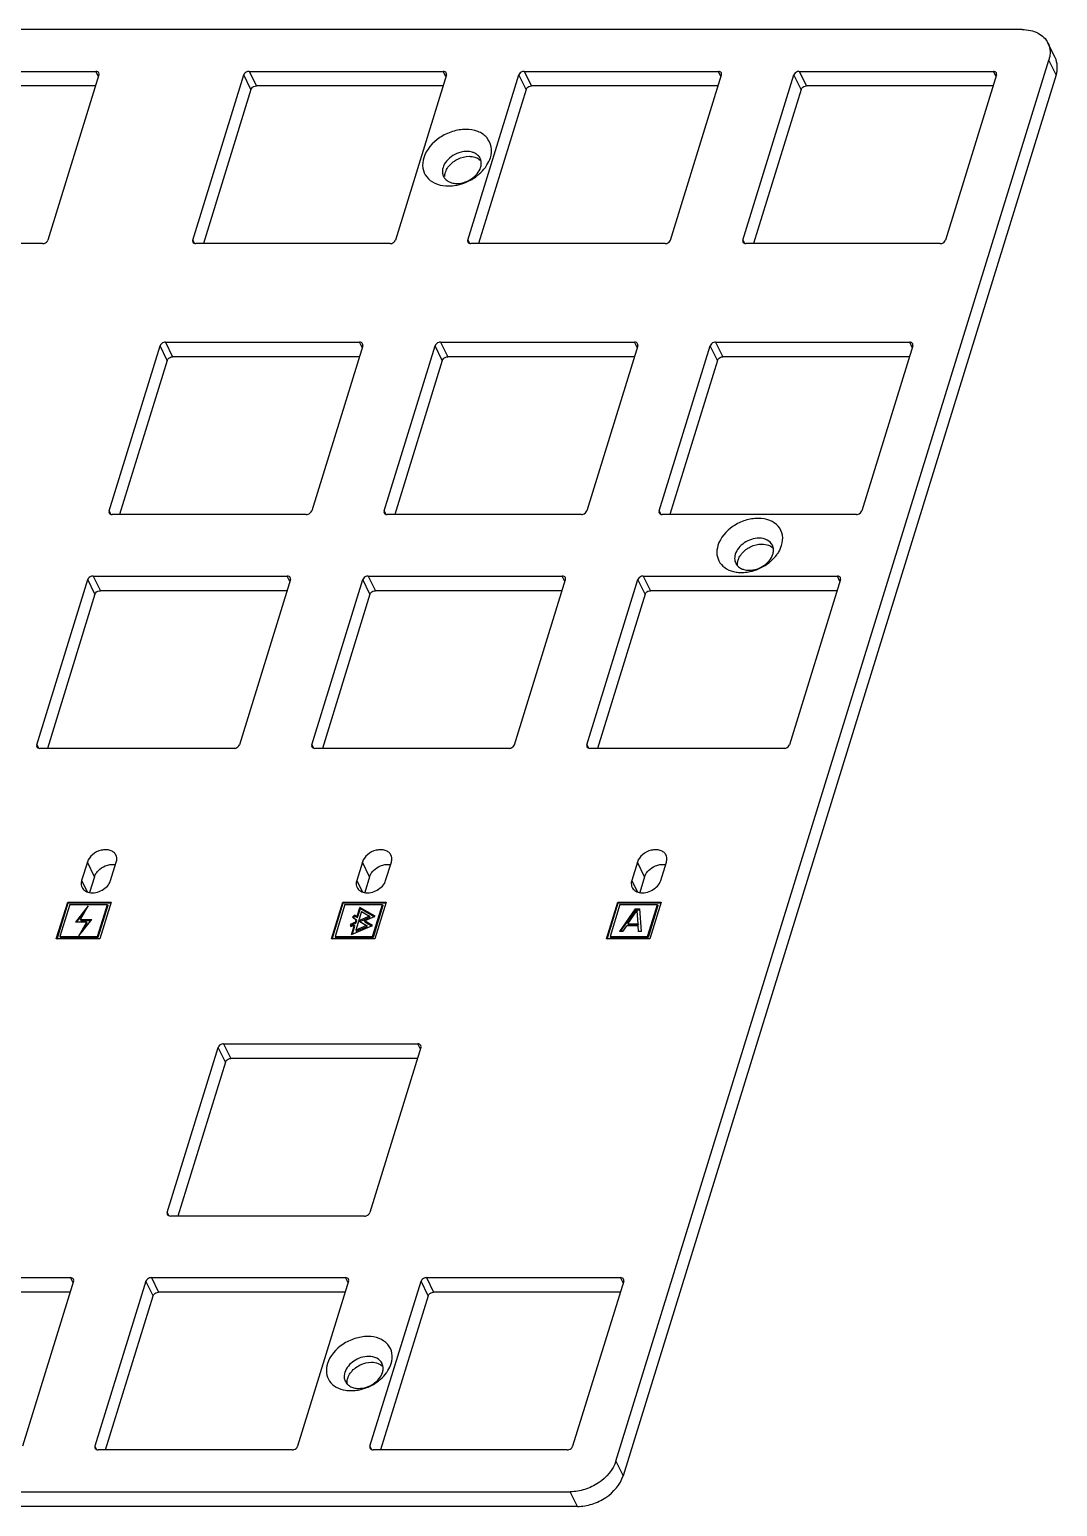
# Model space of a CAD drawing. Header units: inches. Extents: x -1111 to 11437, y -3682 to 971.
# Drawn here: x 8937.4 to 9002.8, y -3432.1 to -3338.1 of the extents above; entities that cross this region are included whole.
import ezdxf

# ---------------------------------------------------------------- set-up
doc = ezdxf.new("R2010")
doc.units = ezdxf.units.IN
doc.header["$LTSCALE"] = 1.21
doc.header["$MEASUREMENT"] = 0
doc.layers.get('0').update_dxf_attribs({"linetype": 'CONTINUOUS'})

msp = doc.modelspace()

# ---------------------------------------------------------------- linework, layer by layer
at = {"color": 7, "linetype": 'Continuous'}
for p, q in [((9000.573, -3338.107), (8684.095, -3338.107)), ((9002.67, -3339.897), (9002.212, -3338.964)), ((8974.723, -3429.208), (9002.27, -3340.065)), ((9002.728, -3340.998), (9002.27, -3340.065)), ((8929.281, -3340.767), (8941.632, -3340.767)), ((8941.832, -3340.998), (8938.586, -3351.502)), ((8941.799, -3341.106), (8941.632, -3340.767)), ((8947.797, -3351.502), (8951.043, -3340.998)), ((8951.501, -3341.93), (8951.043, -3340.998)), ((8951.386, -3340.767), (8963.738, -3340.767)), ((8951.386, -3340.767), (8951.844, -3341.699)), ((8963.938, -3340.998), (8960.692, -3351.502)), ((8963.904, -3341.106), (8963.738, -3340.767)), ((8965.297, -3351.502), (8968.543, -3340.998)), ((8969.001, -3341.93), (8968.543, -3340.998)), ((8968.886, -3340.767), (8981.238, -3340.767)), ((8968.886, -3340.767), (8969.344, -3341.699)), ((9002.728, -3340.998), (8975.181, -3430.141)), ((8978.192, -3351.502), (8981.438, -3340.998)), ((8981.404, -3341.106), (8981.238, -3340.767)), ((8982.797, -3351.502), (8986.043, -3340.998)), ((8986.501, -3341.93), (8986.043, -3340.998)), ((8986.386, -3340.767), (8998.738, -3340.767)), ((8986.386, -3340.767), (8986.844, -3341.699)), ((8998.938, -3340.998), (8995.692, -3351.502)), ((8998.905, -3341.106), (8998.738, -3340.767)), ((8941.616, -3341.699), (8929.738, -3341.699)), ((8951.501, -3341.93), (8948.471, -3351.733)), ((8963.721, -3341.699), (8951.844, -3341.699)), ((8969.001, -3341.93), (8965.971, -3351.733)), ((8981.221, -3341.699), (8969.344, -3341.699)), ((8986.501, -3341.93), (8983.472, -3351.733)), ((8998.721, -3341.699), (8986.844, -3341.699)), ((8938.243, -3351.733), (8925.892, -3351.733)), ((8947.797, -3351.502), (8947.898, -3351.709)), ((8960.349, -3351.733), (8947.997, -3351.733)), ((8965.297, -3351.502), (8965.399, -3351.709)), ((8977.849, -3351.733), (8965.497, -3351.733)), ((8982.797, -3351.502), (8982.899, -3351.709)), ((8995.349, -3351.733), (8982.998, -3351.733)), ((8942.471, -3368.738), (8945.717, -3358.233)), ((8946.174, -3359.166), (8945.717, -3358.233)), ((8946.06, -3358.002), (8958.411, -3358.002)), ((8946.06, -3358.002), (8946.517, -3358.935)), ((8958.612, -3358.233), (8955.366, -3368.738)), ((8958.578, -3358.342), (8958.411, -3358.002)), ((8959.971, -3368.738), (8963.217, -3358.233)), ((8963.674, -3359.166), (8963.217, -3358.233)), ((8963.56, -3358.002), (8975.911, -3358.002)), ((8963.56, -3358.002), (8964.018, -3358.935)), ((8976.112, -3358.233), (8972.866, -3368.738)), ((8976.078, -3358.342), (8975.911, -3358.002)), ((8977.471, -3368.738), (8980.717, -3358.233)), ((8981.175, -3359.166), (8980.717, -3358.233)), ((8981.06, -3358.002), (8993.412, -3358.002)), ((8981.06, -3358.002), (8981.518, -3358.935)), ((8993.612, -3358.233), (8990.366, -3368.738)), ((8993.578, -3358.342), (8993.412, -3358.002)), ((8946.174, -3359.166), (8943.145, -3368.969)), ((8958.395, -3358.935), (8946.517, -3358.935)), ((8963.674, -3359.166), (8960.645, -3368.969)), ((8975.895, -3358.935), (8964.018, -3358.935)), ((8981.175, -3359.166), (8978.145, -3368.969)), ((8993.395, -3358.935), (8981.518, -3358.935)), ((8942.471, -3368.738), (8942.572, -3368.945)), ((8955.022, -3368.969), (8942.671, -3368.969)), ((8959.971, -3368.738), (8960.072, -3368.945)), ((8972.523, -3368.969), (8960.171, -3368.969)), ((8977.471, -3368.738), (8977.572, -3368.945)), ((8990.023, -3368.969), (8977.671, -3368.969)), ((8937.871, -3383.621), (8941.117, -3373.117)), ((8941.575, -3374.049), (8941.117, -3373.117)), ((8941.461, -3372.886), (8953.812, -3372.886)), ((8941.461, -3372.886), (8941.918, -3373.818)), ((8954.012, -3373.117), (8950.766, -3383.621)), ((8953.979, -3373.225), (8953.812, -3372.886)), ((8955.372, -3383.621), (8958.618, -3373.117)), ((8959.075, -3374.049), (8958.618, -3373.117)), ((8958.961, -3372.886), (8971.312, -3372.886)), ((8958.961, -3372.886), (8959.418, -3373.818)), ((8968.266, -3383.621), (8971.513, -3373.117)), ((8971.479, -3373.225), (8971.312, -3372.886)), ((8972.872, -3383.621), (8976.118, -3373.117)), ((8976.575, -3374.049), (8976.118, -3373.117)), ((8976.461, -3372.886), (8988.812, -3372.886)), ((8976.461, -3372.886), (8976.919, -3373.818)), ((8989.013, -3373.117), (8985.767, -3383.621)), ((8988.979, -3373.225), (8988.812, -3372.886)), ((8941.575, -3374.049), (8938.546, -3383.852)), ((8953.796, -3373.818), (8941.918, -3373.818)), ((8959.075, -3374.049), (8956.046, -3383.852)), ((8971.296, -3373.818), (8959.418, -3373.818)), ((8976.575, -3374.049), (8973.546, -3383.852)), ((8988.796, -3373.818), (8976.919, -3373.818)), ((8937.871, -3383.621), (8937.973, -3383.828)), ((8955.372, -3383.621), (8955.473, -3383.828)), ((8972.872, -3383.621), (8972.973, -3383.828)), ((8950.423, -3383.852), (8938.072, -3383.852)), ((8967.923, -3383.852), (8955.572, -3383.852)), ((8985.423, -3383.852), (8973.072, -3383.852)), ((8941.091, -3391.086), (8940.728, -3392.261)), ((8941.548, -3392.019), (8941.091, -3391.086)), ((8942.57, -3392.261), (8942.933, -3391.086)), ((8958.591, -3391.086), (8958.228, -3392.261)), ((8959.049, -3392.019), (8958.591, -3391.086)), ((8960.07, -3392.261), (8960.433, -3391.086)), ((8976.091, -3391.086), (8975.728, -3392.261)), ((8976.549, -3392.019), (8976.091, -3391.086)), ((8977.57, -3392.261), (8977.933, -3391.086)), ((8941.548, -3392.019), (8941.238, -3393.024)), ((8959.049, -3392.019), (8958.738, -3393.024)), ((8976.549, -3392.019), (8976.238, -3393.024)), ((8940.728, -3392.261), (8941.071, -3392.962)), ((8958.228, -3392.261), (8958.572, -3392.962)), ((8975.728, -3392.261), (8976.072, -3392.962)), ((8939.117, -3395.982), (8939.844, -3393.632)), ((8939.163, -3395.996), (8939.874, -3393.694)), ((8939.975, -3393.799), (8939.347, -3395.83)), ((8939.844, -3393.632), (8942.607, -3393.632)), ((8939.844, -3393.632), (8939.874, -3393.694)), ((8939.874, -3393.694), (8942.588, -3393.694)), ((8939.975, -3393.799), (8942.363, -3393.799)), ((8941.145, -3393.878), (8940.328, -3394.909)), ((8940.656, -3394.752), (8941.145, -3393.878)), ((8941.735, -3395.83), (8942.363, -3393.799)), ((8942.394, -3393.861), (8941.766, -3395.892)), ((8942.607, -3393.632), (8941.881, -3395.982)), ((8942.363, -3393.799), (8942.394, -3393.861)), ((8956.618, -3395.982), (8957.344, -3393.632)), ((8956.663, -3395.996), (8957.374, -3393.694)), ((8957.48, -3393.799), (8956.852, -3395.83)), ((8957.344, -3393.632), (8960.107, -3393.632)), ((8957.344, -3393.632), (8957.374, -3393.694)), ((8957.374, -3393.694), (8960.088, -3393.694)), ((8957.48, -3393.799), (8959.868, -3393.799)), ((8958.254, -3394.563), (8958.435, -3393.975)), ((8958.284, -3394.625), (8958.466, -3394.037)), ((8959.408, -3394.539), (8958.435, -3393.975)), ((8958.466, -3394.037), (8958.435, -3393.975)), ((8958.466, -3394.037), (8959.389, -3394.572)), ((8959.24, -3395.83), (8959.868, -3393.799)), ((8959.898, -3393.861), (8959.271, -3395.892)), ((8960.107, -3393.632), (8959.381, -3395.982)), ((8959.868, -3393.799), (8959.898, -3393.861)), ((8974.118, -3395.982), (8974.844, -3393.632)), ((8974.163, -3395.996), (8974.874, -3393.694)), ((8974.98, -3393.799), (8974.352, -3395.83)), ((8974.844, -3393.632), (8977.607, -3393.632)), ((8974.844, -3393.632), (8974.874, -3393.694)), ((8974.874, -3393.694), (8977.588, -3393.694)), ((8974.98, -3393.799), (8977.368, -3393.799)), ((8976.74, -3395.83), (8977.368, -3393.799)), ((8977.398, -3393.861), (8976.771, -3395.892)), ((8977.607, -3393.632), (8976.881, -3395.982)), ((8977.368, -3393.799), (8977.398, -3393.861)), ((8941.045, -3394.909), (8940.328, -3394.909)), ((8940.408, -3394.909), (8940.856, -3394.343)), ((8940.556, -3395.783), (8941.373, -3394.752)), ((8941.045, -3394.909), (8940.556, -3395.783)), ((8940.656, -3394.752), (8941.373, -3394.752)), ((8940.686, -3394.814), (8940.656, -3394.752)), ((8940.686, -3394.814), (8941.324, -3394.814)), ((8940.778, -3395.503), (8941.075, -3394.971)), ((8941.075, -3394.971), (8941.045, -3394.909)), ((8958.143, -3394.921), (8957.813, -3395.062)), ((8957.843, -3395.124), (8958.173, -3394.983)), ((8958.089, -3394.467), (8957.958, -3394.598)), ((8957.958, -3394.598), (8958.199, -3394.74)), ((8958.038, -3394.611), (8958.119, -3394.529)), ((8958.254, -3394.563), (8958.089, -3394.467)), ((8958.119, -3394.529), (8958.089, -3394.467)), ((8958.119, -3394.529), (8958.284, -3394.625)), ((8958.143, -3394.921), (8958.199, -3394.74)), ((8958.173, -3394.983), (8958.143, -3394.921)), ((8958.537, -3394.243), (8958.173, -3395.418)), ((8958.173, -3394.983), (8958.229, -3394.802)), ((8958.229, -3394.802), (8958.199, -3394.74)), ((8958.284, -3394.625), (8958.254, -3394.563)), ((8958.431, -3394.877), (8958.459, -3394.786)), ((8958.431, -3394.877), (8958.859, -3395.13)), ((8959.044, -3394.537), (8958.459, -3394.786)), ((8958.459, -3394.786), (8958.489, -3394.848)), ((8958.489, -3394.848), (8958.476, -3394.891)), ((8958.489, -3394.848), (8959.075, -3394.599)), ((8958.537, -3394.243), (8959.044, -3394.537)), ((8958.719, -3394.832), (8959.408, -3394.539)), ((8959.227, -3395.126), (8958.719, -3394.832)), ((8958.75, -3394.894), (8958.719, -3394.832)), ((8958.75, -3394.894), (8959.207, -3395.159)), ((8959.044, -3394.537), (8959.075, -3394.599)), ((8975.957, -3394.065), (8974.946, -3395.507)), ((8975.02, -3395.507), (8975.987, -3394.127)), ((8975.486, -3395.016), (8976.06, -3394.188)), ((8975.957, -3394.065), (8976.239, -3394.065)), ((8975.957, -3394.065), (8975.987, -3394.127)), ((8975.987, -3394.127), (8976.27, -3394.127)), ((8976.09, -3394.25), (8976.06, -3394.188)), ((8976.06, -3394.188), (8976.122, -3395.016)), ((8976.359, -3395.507), (8976.239, -3394.065)), ((8939.347, -3395.83), (8941.735, -3395.83)), ((8939.347, -3395.83), (8939.378, -3395.892)), ((8941.766, -3395.892), (8939.378, -3395.892)), ((8941.735, -3395.83), (8941.766, -3395.892)), ((8956.852, -3395.83), (8959.24, -3395.83)), ((8956.852, -3395.83), (8956.883, -3395.892)), ((8959.271, -3395.892), (8956.883, -3395.892)), ((8957.813, -3395.062), (8957.843, -3395.124)), ((8957.813, -3395.062), (8957.863, -3395.197)), ((8957.863, -3395.197), (8958.087, -3395.102)), ((8957.905, -3395.689), (8958.087, -3395.102)), ((8957.905, -3395.689), (8959.227, -3395.126)), ((8957.963, -3395.665), (8958.117, -3395.164)), ((8958.117, -3395.164), (8958.087, -3395.102)), ((8958.859, -3395.13), (8958.173, -3395.418)), ((8958.173, -3395.418), (8958.204, -3395.48)), ((8958.204, -3395.48), (8958.89, -3395.192)), ((8958.859, -3395.13), (8958.89, -3395.192)), ((8959.24, -3395.83), (8959.271, -3395.892)), ((8974.352, -3395.83), (8976.74, -3395.83)), ((8974.352, -3395.83), (8974.383, -3395.892)), ((8976.771, -3395.892), (8974.383, -3395.892)), ((8975.158, -3395.507), (8974.946, -3395.507)), ((8975.158, -3395.507), (8975.413, -3395.139)), ((8976.119, -3395.139), (8975.413, -3395.139)), ((8975.486, -3395.016), (8976.122, -3395.016)), ((8975.486, -3395.016), (8975.517, -3395.078)), ((8976.152, -3395.078), (8975.517, -3395.078)), ((8976.15, -3395.201), (8976.119, -3395.139)), ((8976.119, -3395.139), (8976.147, -3395.507)), ((8976.122, -3395.016), (8976.152, -3395.078)), ((8976.359, -3395.507), (8976.147, -3395.507)), ((8976.74, -3395.83), (8976.771, -3395.892)), ((8941.881, -3395.982), (8939.117, -3395.982)), ((8959.381, -3395.982), (8956.618, -3395.982)), ((8976.881, -3395.982), (8974.118, -3395.982)), ((8946.173, -3413.387), (8949.419, -3402.883)), ((8949.877, -3403.815), (8949.419, -3402.883)), ((8949.762, -3402.652), (8962.114, -3402.652)), ((8949.762, -3402.652), (8950.22, -3403.584)), ((8962.314, -3402.883), (8959.068, -3413.387)), ((8962.28, -3402.992), (8962.114, -3402.652)), ((8949.877, -3403.815), (8946.847, -3413.619)), ((8962.097, -3403.584), (8950.22, -3403.584)), ((8946.173, -3413.387), (8946.274, -3413.594)), ((8958.725, -3413.619), (8946.373, -3413.619)), ((8927.663, -3417.535), (8940.014, -3417.535)), ((8940.181, -3417.875), (8940.014, -3417.535)), ((8945.163, -3417.535), (8957.514, -3417.535)), ((8945.163, -3417.535), (8945.621, -3418.468)), ((8957.681, -3417.875), (8957.514, -3417.535)), ((8962.663, -3417.535), (8975.015, -3417.535)), ((8962.663, -3417.535), (8963.121, -3418.468)), ((8975.181, -3417.875), (8975.015, -3417.535)), ((8939.998, -3418.468), (8928.12, -3418.468)), ((8940.215, -3417.766), (8936.968, -3428.271)), ((8944.82, -3417.766), (8941.574, -3428.271)), ((8945.277, -3418.699), (8944.82, -3417.766)), ((8957.498, -3418.468), (8945.621, -3418.468)), ((8957.715, -3417.766), (8954.469, -3428.271)), ((8959.074, -3428.271), (8962.32, -3417.766)), ((8962.778, -3418.699), (8962.32, -3417.766)), ((8974.998, -3418.468), (8963.121, -3418.468)), ((8975.215, -3417.766), (8971.969, -3428.271)), ((8942.248, -3428.502), (8945.277, -3418.699)), ((8962.778, -3418.699), (8959.748, -3428.502)), ((8941.574, -3428.271), (8941.675, -3428.477)), ((8954.125, -3428.502), (8941.774, -3428.502)), ((8959.074, -3428.271), (8959.175, -3428.477)), ((8971.626, -3428.502), (8959.274, -3428.502)), ((8974.723, -3429.208), (8975.181, -3430.141)), ((8655.338, -3431.167), (8971.815, -3431.167)), ((8972.273, -3432.099), (8971.815, -3431.167)), ((8972.273, -3432.099), (8655.795, -3432.099))]:
    msp.add_line(p, q, dxfattribs=at)
for centre, radius, start, end in [((9000.549, -3339.532), 1.802, 342.77964, 349.88309), ((8964.372, -3347.151), 0.691, 206.2212, 221.04856), ((8982.961, -3371.769), 0.686, 194.17779, 220.93074), ((8982.981, -3371.752), 0.712, 220.92419, 223.53991), ((8982.69, -3370.543), 2.119, 261.09539, 265.44702), ((8958.121, -3423.837), 0.686, 194.17779, 220.93074), ((8957.85, -3422.611), 2.119, 261.09539, 265.44702), ((8958.141, -3423.82), 0.712, 220.92419, 223.53991)]:
    msp.add_arc(centre, radius, start, end, dxfattribs=at)
for points, knots in [([(9000.573, -3338.107), (9000.917, -3338.107), (9001.433, -3338.205), (9001.966, -3338.583), (9002.147, -3338.832), (9002.212, -3338.964)], [0, 0, 0, 0, 0.533231, 0.772273, 1, 1, 1, 1]), ([(9002.212, -3338.964), (9002.277, -3339.096), (9002.363, -3339.391), (9002.35, -3339.697), (9002.323, -3339.849)], [0, 0, 0, 0, 0.487544, 1, 1, 1, 1]), ([(9002.728, -3340.998), (9002.785, -3340.813), (9002.842, -3340.434), (9002.749, -3340.059), (9002.67, -3339.897)], [0, 0, 0, 0, 0.517363, 1, 1, 1, 1]), ([(8941.826, -3340.868), (8941.81, -3340.836), (8941.75, -3340.78), (8941.673, -3340.767), (8941.632, -3340.767)], [0, 0, 0, 0, 0.463693, 1, 1, 1, 1]), ([(8951.386, -3340.767), (8951.349, -3340.767), (8951.209, -3340.79), (8951.074, -3340.897), (8951.043, -3340.998)], [0, 0, 0, 0, 0.259097, 1, 1, 1, 1]), ([(8963.931, -3340.868), (8963.916, -3340.836), (8963.856, -3340.78), (8963.778, -3340.767), (8963.738, -3340.767)], [0, 0, 0, 0, 0.463693, 1, 1, 1, 1]), ([(8968.886, -3340.767), (8968.849, -3340.767), (8968.709, -3340.79), (8968.574, -3340.897), (8968.543, -3340.998)], [0, 0, 0, 0, 0.259097, 1, 1, 1, 1]), ([(8981.431, -3340.868), (8981.416, -3340.836), (8981.356, -3340.78), (8981.278, -3340.767), (8981.238, -3340.767)], [0, 0, 0, 0, 0.463693, 1, 1, 1, 1]), ([(8986.386, -3340.767), (8986.35, -3340.767), (8986.209, -3340.79), (8986.075, -3340.897), (8986.043, -3340.998)], [0, 0, 0, 0, 0.259097, 1, 1, 1, 1]), ([(8998.931, -3340.868), (8998.916, -3340.836), (8998.856, -3340.78), (8998.778, -3340.767), (8998.738, -3340.767)], [0, 0, 0, 0, 0.463693, 1, 1, 1, 1]), ([(8951.501, -3341.93), (8951.51, -3341.898), (8951.582, -3341.772), (8951.734, -3341.699), (8951.844, -3341.699)], [0, 0, 0, 0, 0.23471, 1, 1, 1, 1]), ([(8969.001, -3341.93), (8969.011, -3341.898), (8969.082, -3341.772), (8969.235, -3341.699), (8969.344, -3341.699)], [0, 0, 0, 0, 0.23471, 1, 1, 1, 1]), ([(8986.501, -3341.93), (8986.511, -3341.898), (8986.583, -3341.772), (8986.735, -3341.699), (8986.844, -3341.699)], [0, 0, 0, 0, 0.23471, 1, 1, 1, 1]), ([(8966.732, -3346.262), (8966.8, -3346.041), (8966.85, -3345.576), (8966.543, -3344.935), (8965.926, -3344.536), (8965.142, -3344.415), (8964.293, -3344.562), (8963.271, -3345.052), (8962.656, -3345.743), (8962.495, -3346.262)], [0, 0, 0, 0, 0.11158, 0.216046, 0.327089, 0.453024, 0.592442, 0.737252, 1, 1, 1, 1]), ([(8965.234, -3345.865), (8965.112, -3345.865), (8964.624, -3345.927), (8964.163, -3346.205), (8963.933, -3346.493)], [0, 0, 0, 0, 0.247268, 1, 1, 1, 1]), ([(8965.668, -3345.942), (8965.635, -3345.929), (8965.495, -3345.883), (8965.346, -3345.865), (8965.234, -3345.865)], [0, 0, 0, 0, 0.239429, 1, 1, 1, 1]), ([(8966.086, -3346.31), (8966.046, -3346.229), (8965.926, -3346.075), (8965.759, -3345.978), (8965.668, -3345.942)], [0, 0, 0, 0, 0.483209, 1, 1, 1, 1]), ([(8962.495, -3346.262), (8962.43, -3346.472), (8962.38, -3346.912), (8962.643, -3347.53), (8963.196, -3347.941), (8963.655, -3348.042), (8963.896, -3348.058)], [0, 0, 0, 0, 0.249051, 0.481731, 0.725689, 1, 1, 1, 1]), ([(8963.722, -3346.883), (8963.711, -3346.916), (8963.679, -3347.043), (8963.675, -3347.178), (8963.692, -3347.273)], [0, 0, 0, 0, 0.260925, 1, 1, 1, 1]), ([(8963.933, -3346.493), (8963.909, -3346.524), (8963.821, -3346.644), (8963.754, -3346.779), (8963.722, -3346.883)], [0, 0, 0, 0, 0.262303, 1, 1, 1, 1]), ([(8963.874, -3347.194), (8963.885, -3347.16), (8963.936, -3347.02), (8964.016, -3346.891), (8964.087, -3346.802)], [0, 0, 0, 0, 0.238015, 1, 1, 1, 1]), ([(8964.087, -3346.802), (8964.112, -3346.771), (8964.219, -3346.648), (8964.345, -3346.543), (8964.447, -3346.474)], [0, 0, 0, 0, 0.243595, 1, 1, 1, 1]), ([(8964.447, -3346.474), (8964.517, -3346.427), (8964.803, -3346.263), (8965.136, -3346.177), (8965.381, -3346.176)], [0, 0, 0, 0, 0.256059, 1, 1, 1, 1]), ([(8964.604, -3347.901), (8964.933, -3347.901), (8965.57, -3347.692), (8966.026, -3347.176), (8966.116, -3346.883)], [0, 0, 0, 0, 0.516982, 1, 1, 1, 1]), ([(8965.381, -3346.176), (8965.42, -3346.176), (8965.567, -3346.181), (8965.714, -3346.212), (8965.816, -3346.251)], [0, 0, 0, 0, 0.261912, 1, 1, 1, 1]), ([(8965.816, -3346.251), (8965.848, -3346.264), (8965.966, -3346.317), (8966.073, -3346.397), (8966.137, -3346.469)], [0, 0, 0, 0, 0.261757, 1, 1, 1, 1]), ([(8965.879, -3347.419), (8965.931, -3347.38), (8966.127, -3347.218), (8966.302, -3347.03), (8966.414, -3346.878)], [0, 0, 0, 0, 0.256573, 1, 1, 1, 1]), ([(8966.116, -3346.883), (8966.126, -3346.851), (8966.158, -3346.724), (8966.162, -3346.589), (8966.146, -3346.493)], [0, 0, 0, 0, 0.260925, 1, 1, 1, 1]), ([(8966.414, -3346.878), (8966.45, -3346.829), (8966.58, -3346.637), (8966.682, -3346.425), (8966.732, -3346.262)], [0, 0, 0, 0, 0.261044, 1, 1, 1, 1]), ([(8963.851, -3347.604), (8963.871, -3347.628), (8963.963, -3347.72), (8964.078, -3347.788), (8964.17, -3347.824)], [0, 0, 0, 0, 0.241096, 1, 1, 1, 1]), ([(8964.17, -3347.824), (8964.203, -3347.837), (8964.343, -3347.884), (8964.492, -3347.901), (8964.604, -3347.901)], [0, 0, 0, 0, 0.239429, 1, 1, 1, 1]), ([(8964.434, -3348.036), (8964.498, -3348.027), (8964.756, -3347.98), (8965.009, -3347.899), (8965.191, -3347.822)], [0, 0, 0, 0, 0.245998, 1, 1, 1, 1]), ([(8963.896, -3348.058), (8963.94, -3348.061), (8964.119, -3348.068), (8964.299, -3348.055), (8964.434, -3348.036)], [0, 0, 0, 0, 0.244279, 1, 1, 1, 1]), ([(8938.243, -3351.733), (8938.28, -3351.733), (8938.421, -3351.71), (8938.555, -3351.603), (8938.586, -3351.502)], [0, 0, 0, 0, 0.259097, 1, 1, 1, 1]), ([(8960.349, -3351.733), (8960.386, -3351.733), (8960.526, -3351.71), (8960.661, -3351.603), (8960.692, -3351.502)], [0, 0, 0, 0, 0.259097, 1, 1, 1, 1]), ([(8977.849, -3351.733), (8977.886, -3351.733), (8978.026, -3351.71), (8978.161, -3351.603), (8978.192, -3351.502)], [0, 0, 0, 0, 0.259097, 1, 1, 1, 1]), ([(8995.349, -3351.733), (8995.386, -3351.733), (8995.526, -3351.71), (8995.661, -3351.603), (8995.692, -3351.502)], [0, 0, 0, 0, 0.259097, 1, 1, 1, 1]), ([(8946.06, -3358.002), (8946.023, -3358.002), (8945.883, -3358.026), (8945.748, -3358.133), (8945.717, -3358.233)], [0, 0, 0, 0, 0.259097, 1, 1, 1, 1]), ([(8958.605, -3358.103), (8958.589, -3358.072), (8958.53, -3358.016), (8958.452, -3358.002), (8958.411, -3358.002)], [0, 0, 0, 0, 0.463693, 1, 1, 1, 1]), ([(8963.56, -3358.002), (8963.523, -3358.002), (8963.383, -3358.026), (8963.248, -3358.133), (8963.217, -3358.233)], [0, 0, 0, 0, 0.259097, 1, 1, 1, 1]), ([(8976.105, -3358.103), (8976.089, -3358.072), (8976.03, -3358.016), (8975.952, -3358.002), (8975.911, -3358.002)], [0, 0, 0, 0, 0.463693, 1, 1, 1, 1]), ([(8981.06, -3358.002), (8981.023, -3358.002), (8980.883, -3358.026), (8980.748, -3358.133), (8980.717, -3358.233)], [0, 0, 0, 0, 0.259097, 1, 1, 1, 1]), ([(8993.605, -3358.103), (8993.59, -3358.072), (8993.53, -3358.016), (8993.452, -3358.002), (8993.412, -3358.002)], [0, 0, 0, 0, 0.463693, 1, 1, 1, 1]), ([(8946.174, -3359.166), (8946.184, -3359.134), (8946.256, -3359.008), (8946.408, -3358.935), (8946.517, -3358.935)], [0, 0, 0, 0, 0.23471, 1, 1, 1, 1]), ([(8963.674, -3359.166), (8963.684, -3359.134), (8963.756, -3359.008), (8963.908, -3358.935), (8964.018, -3358.935)], [0, 0, 0, 0, 0.23471, 1, 1, 1, 1]), ([(8981.175, -3359.166), (8981.185, -3359.134), (8981.256, -3359.008), (8981.408, -3358.935), (8981.518, -3358.935)], [0, 0, 0, 0, 0.23471, 1, 1, 1, 1]), ([(8955.022, -3368.969), (8955.059, -3368.969), (8955.2, -3368.946), (8955.334, -3368.839), (8955.366, -3368.738)], [0, 0, 0, 0, 0.259097, 1, 1, 1, 1]), ([(8972.523, -3368.969), (8972.559, -3368.969), (8972.7, -3368.946), (8972.835, -3368.839), (8972.866, -3368.738)], [0, 0, 0, 0, 0.259097, 1, 1, 1, 1]), ([(8985.265, -3370.939), (8985.33, -3370.728), (8985.377, -3370.284), (8985.084, -3369.67), (8984.494, -3369.288), (8983.743, -3369.173), (8982.931, -3369.314), (8981.954, -3369.782), (8981.365, -3370.443), (8981.212, -3370.939)], [0, 0, 0, 0, 0.11158, 0.216046, 0.327089, 0.453024, 0.592442, 0.737252, 1, 1, 1, 1]), ([(8990.023, -3368.969), (8990.06, -3368.969), (8990.2, -3368.946), (8990.335, -3368.839), (8990.366, -3368.738)], [0, 0, 0, 0, 0.259097, 1, 1, 1, 1]), ([(8983.827, -3370.48), (8983.499, -3370.48), (8982.862, -3370.689), (8982.406, -3371.205), (8982.315, -3371.498)], [0, 0, 0, 0, 0.516982, 1, 1, 1, 1]), ([(8984.68, -3370.926), (8984.612, -3370.787), (8984.349, -3370.54), (8984.006, -3370.48), (8983.827, -3370.48)], [0, 0, 0, 0, 0.463511, 1, 1, 1, 1]), ([(8981.212, -3370.939), (8981.154, -3371.128), (8981.104, -3371.52), (8981.307, -3372.079), (8981.762, -3372.479), (8982.154, -3372.603), (8982.362, -3372.636)], [0, 0, 0, 0, 0.25244, 0.487913, 0.730666, 1, 1, 1, 1]), ([(8982.498, -3371.871), (8982.509, -3371.837), (8982.561, -3371.697), (8982.641, -3371.568), (8982.712, -3371.48)], [0, 0, 0, 0, 0.238015, 1, 1, 1, 1]), ([(8982.712, -3371.48), (8982.736, -3371.449), (8982.843, -3371.326), (8982.97, -3371.22), (8983.072, -3371.151)], [0, 0, 0, 0, 0.243595, 1, 1, 1, 1]), ([(8983.072, -3371.151), (8983.142, -3371.104), (8983.427, -3370.94), (8983.761, -3370.854), (8984.006, -3370.853)], [0, 0, 0, 0, 0.256059, 1, 1, 1, 1]), ([(8984.006, -3370.853), (8984.153, -3370.853), (8984.433, -3370.893), (8984.675, -3371.05), (8984.761, -3371.147)], [0, 0, 0, 0, 0.531386, 1, 1, 1, 1]), ([(8984.71, -3371.498), (8984.72, -3371.466), (8984.752, -3371.339), (8984.756, -3371.204), (8984.739, -3371.109)], [0, 0, 0, 0, 0.260925, 1, 1, 1, 1]), ([(8984.96, -3371.528), (8984.995, -3371.482), (8985.119, -3371.298), (8985.216, -3371.095), (8985.265, -3370.939)], [0, 0, 0, 0, 0.261044, 1, 1, 1, 1]), ([(8982.315, -3371.498), (8982.304, -3371.535), (8982.269, -3371.679), (8982.27, -3371.832), (8982.297, -3371.937)], [0, 0, 0, 0, 0.262386, 1, 1, 1, 1]), ([(8982.465, -3372.243), (8982.485, -3372.263), (8982.573, -3372.345), (8982.679, -3372.406), (8982.764, -3372.439)], [0, 0, 0, 0, 0.241426, 1, 1, 1, 1]), ([(8983.198, -3372.517), (8983.526, -3372.517), (8984.164, -3372.308), (8984.62, -3371.792), (8984.71, -3371.498)], [0, 0, 0, 0, 0.516982, 1, 1, 1, 1]), ([(8984.448, -3372.047), (8984.498, -3372.008), (8984.685, -3371.854), (8984.853, -3371.674), (8984.96, -3371.528)], [0, 0, 0, 0, 0.256573, 1, 1, 1, 1]), ([(8941.461, -3372.886), (8941.424, -3372.886), (8941.283, -3372.909), (8941.149, -3373.016), (8941.117, -3373.117)], [0, 0, 0, 0, 0.259097, 1, 1, 1, 1]), ([(8954.005, -3372.987), (8953.99, -3372.955), (8953.93, -3372.899), (8953.853, -3372.886), (8953.812, -3372.886)], [0, 0, 0, 0, 0.463693, 1, 1, 1, 1]), ([(8958.961, -3372.886), (8958.924, -3372.886), (8958.783, -3372.909), (8958.649, -3373.016), (8958.618, -3373.117)], [0, 0, 0, 0, 0.259097, 1, 1, 1, 1]), ([(8971.506, -3372.987), (8971.49, -3372.955), (8971.431, -3372.899), (8971.353, -3372.886), (8971.312, -3372.886)], [0, 0, 0, 0, 0.463693, 1, 1, 1, 1]), ([(8976.461, -3372.886), (8976.424, -3372.886), (8976.284, -3372.909), (8976.149, -3373.016), (8976.118, -3373.117)], [0, 0, 0, 0, 0.259097, 1, 1, 1, 1]), ([(8982.522, -3372.655), (8982.566, -3372.659), (8982.747, -3372.668), (8982.93, -3372.656), (8983.066, -3372.636)], [0, 0, 0, 0, 0.243865, 1, 1, 1, 1]), ([(8982.764, -3372.439), (8982.797, -3372.452), (8982.937, -3372.499), (8983.086, -3372.517), (8983.198, -3372.517)], [0, 0, 0, 0, 0.239429, 1, 1, 1, 1]), ([(8983.066, -3372.636), (8983.127, -3372.627), (8983.374, -3372.583), (8983.616, -3372.506), (8983.79, -3372.431)], [0, 0, 0, 0, 0.245998, 1, 1, 1, 1]), ([(8989.006, -3372.987), (8988.99, -3372.955), (8988.931, -3372.899), (8988.853, -3372.886), (8988.812, -3372.886)], [0, 0, 0, 0, 0.463693, 1, 1, 1, 1]), ([(8941.575, -3374.049), (8941.585, -3374.017), (8941.657, -3373.891), (8941.809, -3373.818), (8941.918, -3373.818)], [0, 0, 0, 0, 0.23471, 1, 1, 1, 1]), ([(8959.075, -3374.049), (8959.085, -3374.017), (8959.157, -3373.891), (8959.309, -3373.818), (8959.418, -3373.818)], [0, 0, 0, 0, 0.23471, 1, 1, 1, 1]), ([(8976.575, -3374.049), (8976.585, -3374.017), (8976.657, -3373.891), (8976.809, -3373.818), (8976.919, -3373.818)], [0, 0, 0, 0, 0.23471, 1, 1, 1, 1]), ([(8950.423, -3383.852), (8950.46, -3383.852), (8950.6, -3383.829), (8950.735, -3383.722), (8950.766, -3383.621)], [0, 0, 0, 0, 0.259097, 1, 1, 1, 1]), ([(8967.923, -3383.852), (8967.96, -3383.852), (8968.101, -3383.829), (8968.235, -3383.722), (8968.266, -3383.621)], [0, 0, 0, 0, 0.259097, 1, 1, 1, 1]), ([(8985.423, -3383.852), (8985.46, -3383.852), (8985.601, -3383.829), (8985.735, -3383.722), (8985.767, -3383.621)], [0, 0, 0, 0, 0.259097, 1, 1, 1, 1]), ([(8942.91, -3390.646), (8942.876, -3390.577), (8942.771, -3390.448), (8942.541, -3390.33), (8942.264, -3390.29), (8941.862, -3390.34), (8941.402, -3390.57), (8941.147, -3390.905), (8941.091, -3391.086)], [0, 0, 0, 0, 0.102593, 0.213473, 0.336473, 0.470367, 0.74803, 1, 1, 1, 1]), ([(8942.233, -3391.334), (8942.286, -3391.312), (8942.495, -3391.241), (8942.724, -3391.222), (8942.883, -3391.25)], [0, 0, 0, 0, 0.262853, 1, 1, 1, 1]), ([(8942.933, -3391.086), (8942.945, -3391.048), (8942.978, -3390.903), (8942.958, -3390.744), (8942.91, -3390.646)], [0, 0, 0, 0, 0.265722, 1, 1, 1, 1]), ([(8960.41, -3390.646), (8960.376, -3390.577), (8960.271, -3390.448), (8960.041, -3390.33), (8959.764, -3390.29), (8959.362, -3390.34), (8958.902, -3390.57), (8958.647, -3390.905), (8958.591, -3391.086)], [0, 0, 0, 0, 0.102593, 0.213473, 0.336473, 0.470367, 0.74803, 1, 1, 1, 1]), ([(8959.733, -3391.334), (8959.786, -3391.312), (8959.995, -3391.241), (8960.224, -3391.222), (8960.384, -3391.25)], [0, 0, 0, 0, 0.262853, 1, 1, 1, 1]), ([(8960.433, -3391.086), (8960.445, -3391.048), (8960.478, -3390.903), (8960.458, -3390.744), (8960.41, -3390.646)], [0, 0, 0, 0, 0.265722, 1, 1, 1, 1]), ([(8977.91, -3390.646), (8977.876, -3390.577), (8977.771, -3390.448), (8977.541, -3390.33), (8977.264, -3390.29), (8976.862, -3390.34), (8976.403, -3390.57), (8976.147, -3390.905), (8976.091, -3391.086)], [0, 0, 0, 0, 0.102593, 0.213473, 0.336473, 0.470367, 0.74803, 1, 1, 1, 1]), ([(8977.233, -3391.334), (8977.287, -3391.312), (8977.495, -3391.241), (8977.724, -3391.222), (8977.884, -3391.25)], [0, 0, 0, 0, 0.262853, 1, 1, 1, 1]), ([(8977.933, -3391.086), (8977.945, -3391.048), (8977.978, -3390.903), (8977.958, -3390.744), (8977.91, -3390.646)], [0, 0, 0, 0, 0.265722, 1, 1, 1, 1]), ([(8941.548, -3392.019), (8941.556, -3391.996), (8941.59, -3391.901), (8941.641, -3391.813), (8941.687, -3391.751)], [0, 0, 0, 0, 0.238824, 1, 1, 1, 1]), ([(8941.687, -3391.751), (8941.72, -3391.706), (8941.871, -3391.531), (8942.071, -3391.401), (8942.233, -3391.334)], [0, 0, 0, 0, 0.241441, 1, 1, 1, 1]), ([(8959.049, -3392.019), (8959.056, -3391.996), (8959.09, -3391.901), (8959.142, -3391.813), (8959.187, -3391.751)], [0, 0, 0, 0, 0.238824, 1, 1, 1, 1]), ([(8959.187, -3391.751), (8959.22, -3391.706), (8959.371, -3391.531), (8959.571, -3391.401), (8959.733, -3391.334)], [0, 0, 0, 0, 0.241441, 1, 1, 1, 1]), ([(8976.549, -3392.019), (8976.556, -3391.996), (8976.59, -3391.901), (8976.642, -3391.813), (8976.687, -3391.751)], [0, 0, 0, 0, 0.238824, 1, 1, 1, 1]), ([(8976.687, -3391.751), (8976.72, -3391.706), (8976.871, -3391.531), (8977.071, -3391.401), (8977.233, -3391.334)], [0, 0, 0, 0, 0.241441, 1, 1, 1, 1]), ([(8940.728, -3392.261), (8940.716, -3392.299), (8940.683, -3392.444), (8940.703, -3392.603), (8940.751, -3392.702)], [0, 0, 0, 0, 0.265722, 1, 1, 1, 1]), ([(8940.751, -3392.702), (8940.791, -3392.783), (8940.924, -3392.932), (8941.107, -3393.004), (8941.205, -3393.024)], [0, 0, 0, 0, 0.475028, 1, 1, 1, 1]), ([(8941.205, -3393.024), (8941.479, -3393.082), (8942.065, -3392.956), (8942.49, -3392.521), (8942.57, -3392.261)], [0, 0, 0, 0, 0.507538, 1, 1, 1, 1]), ([(8958.228, -3392.261), (8958.216, -3392.299), (8958.183, -3392.444), (8958.203, -3392.603), (8958.251, -3392.702)], [0, 0, 0, 0, 0.265722, 1, 1, 1, 1]), ([(8958.251, -3392.702), (8958.291, -3392.783), (8958.424, -3392.932), (8958.607, -3393.004), (8958.705, -3393.024)], [0, 0, 0, 0, 0.475028, 1, 1, 1, 1]), ([(8958.705, -3393.024), (8958.979, -3393.082), (8959.565, -3392.956), (8959.99, -3392.521), (8960.07, -3392.261)], [0, 0, 0, 0, 0.507538, 1, 1, 1, 1]), ([(8975.728, -3392.261), (8975.716, -3392.299), (8975.683, -3392.444), (8975.703, -3392.603), (8975.751, -3392.702)], [0, 0, 0, 0, 0.265722, 1, 1, 1, 1]), ([(8975.751, -3392.702), (8975.791, -3392.783), (8975.924, -3392.932), (8976.107, -3393.004), (8976.205, -3393.024)], [0, 0, 0, 0, 0.475028, 1, 1, 1, 1]), ([(8976.205, -3393.024), (8976.479, -3393.082), (8977.065, -3392.956), (8977.49, -3392.521), (8977.57, -3392.261)], [0, 0, 0, 0, 0.507538, 1, 1, 1, 1]), ([(8949.762, -3402.652), (8949.725, -3402.652), (8949.585, -3402.675), (8949.45, -3402.782), (8949.419, -3402.883)], [0, 0, 0, 0, 0.259097, 1, 1, 1, 1]), ([(8962.307, -3402.753), (8962.292, -3402.722), (8962.232, -3402.666), (8962.154, -3402.652), (8962.114, -3402.652)], [0, 0, 0, 0, 0.463693, 1, 1, 1, 1]), ([(8949.877, -3403.815), (8949.887, -3403.783), (8949.958, -3403.657), (8950.111, -3403.584), (8950.22, -3403.584)], [0, 0, 0, 0, 0.23471, 1, 1, 1, 1]), ([(8958.725, -3413.619), (8958.762, -3413.619), (8958.902, -3413.595), (8959.037, -3413.488), (8959.068, -3413.387)], [0, 0, 0, 0, 0.259097, 1, 1, 1, 1]), ([(8940.208, -3417.636), (8940.192, -3417.605), (8940.133, -3417.549), (8940.055, -3417.535), (8940.014, -3417.535)], [0, 0, 0, 0, 0.463693, 1, 1, 1, 1]), ([(8945.163, -3417.535), (8945.126, -3417.535), (8944.986, -3417.558), (8944.851, -3417.665), (8944.82, -3417.766)], [0, 0, 0, 0, 0.259097, 1, 1, 1, 1]), ([(8957.708, -3417.636), (8957.692, -3417.605), (8957.633, -3417.549), (8957.555, -3417.535), (8957.514, -3417.535)], [0, 0, 0, 0, 0.463693, 1, 1, 1, 1]), ([(8962.663, -3417.535), (8962.626, -3417.535), (8962.486, -3417.558), (8962.351, -3417.665), (8962.32, -3417.766)], [0, 0, 0, 0, 0.259097, 1, 1, 1, 1]), ([(8975.208, -3417.636), (8975.193, -3417.605), (8975.133, -3417.549), (8975.055, -3417.535), (8975.015, -3417.535)], [0, 0, 0, 0, 0.463693, 1, 1, 1, 1]), ([(8945.277, -3418.699), (8945.287, -3418.667), (8945.359, -3418.54), (8945.511, -3418.468), (8945.621, -3418.468)], [0, 0, 0, 0, 0.23471, 1, 1, 1, 1]), ([(8962.778, -3418.699), (8962.787, -3418.667), (8962.859, -3418.54), (8963.011, -3418.468), (8963.121, -3418.468)], [0, 0, 0, 0, 0.23471, 1, 1, 1, 1]), ([(8960.424, -3423.007), (8960.489, -3422.796), (8960.536, -3422.351), (8960.244, -3421.737), (8959.654, -3421.356), (8958.903, -3421.241), (8958.091, -3421.381), (8957.113, -3421.85), (8956.525, -3422.511), (8956.372, -3423.007)], [0, 0, 0, 0, 0.11158, 0.216046, 0.327089, 0.453024, 0.592442, 0.737252, 1, 1, 1, 1]), ([(8956.372, -3423.007), (8956.313, -3423.195), (8956.264, -3423.588), (8956.467, -3424.147), (8956.922, -3424.547), (8957.313, -3424.671), (8957.522, -3424.704)], [0, 0, 0, 0, 0.25244, 0.487913, 0.730666, 1, 1, 1, 1]), ([(8958.987, -3422.548), (8958.659, -3422.548), (8958.021, -3422.757), (8957.566, -3423.273), (8957.475, -3423.566)], [0, 0, 0, 0, 0.516982, 1, 1, 1, 1]), ([(8958.232, -3423.219), (8958.302, -3423.172), (8958.587, -3423.008), (8958.921, -3422.922), (8959.166, -3422.921)], [0, 0, 0, 0, 0.256059, 1, 1, 1, 1]), ([(8959.84, -3422.993), (8959.771, -3422.855), (8959.509, -3422.608), (8959.166, -3422.548), (8958.987, -3422.548)], [0, 0, 0, 0, 0.463511, 1, 1, 1, 1]), ([(8959.166, -3422.921), (8959.312, -3422.92), (8959.592, -3422.961), (8959.835, -3423.117), (8959.921, -3423.215)], [0, 0, 0, 0, 0.531386, 1, 1, 1, 1]), ([(8959.87, -3423.566), (8959.88, -3423.534), (8959.912, -3423.407), (8959.916, -3423.272), (8959.899, -3423.176)], [0, 0, 0, 0, 0.260925, 1, 1, 1, 1]), ([(8960.12, -3423.596), (8960.154, -3423.549), (8960.279, -3423.366), (8960.376, -3423.163), (8960.424, -3423.007)], [0, 0, 0, 0, 0.261044, 1, 1, 1, 1]), ([(8957.475, -3423.566), (8957.464, -3423.603), (8957.429, -3423.746), (8957.43, -3423.9), (8957.456, -3424.005)], [0, 0, 0, 0, 0.262386, 1, 1, 1, 1]), ([(8957.658, -3423.939), (8957.669, -3423.905), (8957.72, -3423.765), (8957.8, -3423.636), (8957.871, -3423.547)], [0, 0, 0, 0, 0.238015, 1, 1, 1, 1]), ([(8957.871, -3423.547), (8957.896, -3423.516), (8958.003, -3423.393), (8958.129, -3423.288), (8958.232, -3423.219)], [0, 0, 0, 0, 0.243595, 1, 1, 1, 1]), ([(8958.358, -3424.585), (8958.686, -3424.585), (8959.324, -3424.375), (8959.779, -3423.859), (8959.87, -3423.566)], [0, 0, 0, 0, 0.516982, 1, 1, 1, 1]), ([(8959.608, -3424.114), (8959.658, -3424.076), (8959.845, -3423.921), (8960.013, -3423.742), (8960.12, -3423.596)], [0, 0, 0, 0, 0.256573, 1, 1, 1, 1]), ([(8957.625, -3424.31), (8957.645, -3424.331), (8957.733, -3424.413), (8957.839, -3424.474), (8957.924, -3424.507)], [0, 0, 0, 0, 0.241426, 1, 1, 1, 1]), ([(8957.681, -3424.723), (8957.726, -3424.726), (8957.907, -3424.735), (8958.089, -3424.723), (8958.225, -3424.704)], [0, 0, 0, 0, 0.243865, 1, 1, 1, 1]), ([(8957.924, -3424.507), (8957.956, -3424.52), (8958.097, -3424.567), (8958.246, -3424.585), (8958.358, -3424.585)], [0, 0, 0, 0, 0.239429, 1, 1, 1, 1]), ([(8958.225, -3424.704), (8958.287, -3424.695), (8958.534, -3424.651), (8958.776, -3424.573), (8958.95, -3424.499)], [0, 0, 0, 0, 0.245998, 1, 1, 1, 1]), ([(8954.125, -3428.502), (8954.162, -3428.502), (8954.303, -3428.479), (8954.437, -3428.372), (8954.469, -3428.271)], [0, 0, 0, 0, 0.259097, 1, 1, 1, 1]), ([(8971.626, -3428.502), (8971.663, -3428.502), (8971.803, -3428.479), (8971.938, -3428.372), (8971.969, -3428.271)], [0, 0, 0, 0, 0.259097, 1, 1, 1, 1]), ([(8974.723, -3429.208), (8974.549, -3429.772), (8973.88, -3430.523), (8972.771, -3431.055), (8972.128, -3431.167), (8971.815, -3431.167)], [0, 0, 0, 0, 0.48037, 0.74507, 1, 1, 1, 1]), ([(8972.273, -3432.099), (8972.586, -3432.099), (8973.228, -3431.988), (8974.337, -3431.455), (8975.007, -3430.704), (8975.181, -3430.141)], [0, 0, 0, 0, 0.25493, 0.51963, 1, 1, 1, 1])]:
    msp.add_open_spline(points, degree=3, knots=knots, dxfattribs=at)
for points in [[(8941.832, -3340.998), (8941.845, -3340.956), (8941.845, -3340.907), (8941.826, -3340.868)], [(8963.938, -3340.998), (8963.951, -3340.956), (8963.95, -3340.907), (8963.931, -3340.868)], [(8981.438, -3340.998), (8981.451, -3340.956), (8981.45, -3340.907), (8981.431, -3340.868)], [(8998.938, -3340.998), (8998.951, -3340.956), (8998.95, -3340.907), (8998.931, -3340.868)], [(8966.146, -3346.493), (8966.134, -3346.43), (8966.114, -3346.368), (8966.086, -3346.31)], [(8963.692, -3347.273), (8963.703, -3347.336), (8963.724, -3347.398), (8963.752, -3347.456)], [(8963.834, -3347.468), (8963.832, -3347.376), (8963.847, -3347.282), (8963.874, -3347.194)], [(8965.191, -3347.822), (8965.435, -3347.718), (8965.669, -3347.582), (8965.879, -3347.419)], [(8947.797, -3351.502), (8947.784, -3351.543), (8947.785, -3351.593), (8947.804, -3351.632)], [(8947.804, -3351.632), (8947.818, -3351.661), (8947.843, -3351.686), (8947.871, -3351.702)], [(8947.871, -3351.702), (8947.908, -3351.724), (8947.954, -3351.733), (8947.997, -3351.733)], [(8965.297, -3351.502), (8965.284, -3351.543), (8965.285, -3351.593), (8965.304, -3351.632)], [(8965.304, -3351.632), (8965.318, -3351.661), (8965.343, -3351.686), (8965.371, -3351.702)], [(8965.371, -3351.702), (8965.408, -3351.724), (8965.454, -3351.733), (8965.497, -3351.733)], [(8982.797, -3351.502), (8982.784, -3351.543), (8982.785, -3351.593), (8982.804, -3351.632)], [(8982.804, -3351.632), (8982.818, -3351.661), (8982.843, -3351.686), (8982.871, -3351.702)], [(8982.871, -3351.702), (8982.908, -3351.724), (8982.954, -3351.733), (8982.998, -3351.733)], [(8958.612, -3358.233), (8958.624, -3358.192), (8958.624, -3358.142), (8958.605, -3358.103)], [(8976.112, -3358.233), (8976.125, -3358.192), (8976.124, -3358.142), (8976.105, -3358.103)], [(8993.612, -3358.233), (8993.625, -3358.192), (8993.624, -3358.142), (8993.605, -3358.103)], [(8942.471, -3368.738), (8942.458, -3368.779), (8942.458, -3368.829), (8942.478, -3368.868)], [(8942.478, -3368.868), (8942.492, -3368.897), (8942.516, -3368.922), (8942.544, -3368.938)], [(8942.544, -3368.938), (8942.582, -3368.959), (8942.627, -3368.969), (8942.671, -3368.969)], [(8959.971, -3368.738), (8959.958, -3368.779), (8959.959, -3368.829), (8959.978, -3368.868)], [(8959.978, -3368.868), (8959.992, -3368.897), (8960.017, -3368.922), (8960.044, -3368.938)], [(8960.044, -3368.938), (8960.082, -3368.959), (8960.128, -3368.969), (8960.171, -3368.969)], [(8977.471, -3368.738), (8977.458, -3368.779), (8977.459, -3368.829), (8977.478, -3368.868)], [(8977.478, -3368.868), (8977.492, -3368.897), (8977.517, -3368.922), (8977.545, -3368.938)], [(8977.545, -3368.938), (8977.582, -3368.959), (8977.628, -3368.969), (8977.671, -3368.969)], [(8984.739, -3371.109), (8984.728, -3371.046), (8984.708, -3370.983), (8984.68, -3370.926)], [(8982.466, -3372.24), (8982.458, -3372.189), (8982.456, -3372.137), (8982.459, -3372.085)], [(8982.459, -3372.085), (8982.463, -3372.013), (8982.477, -3371.941), (8982.498, -3371.871)], [(8983.79, -3372.431), (8984.024, -3372.332), (8984.247, -3372.202), (8984.448, -3372.047)], [(8954.012, -3373.117), (8954.025, -3373.075), (8954.025, -3373.026), (8954.005, -3372.987)], [(8971.513, -3373.117), (8971.525, -3373.075), (8971.525, -3373.026), (8971.506, -3372.987)], [(8989.013, -3373.117), (8989.025, -3373.075), (8989.025, -3373.026), (8989.006, -3372.987)], [(8937.871, -3383.621), (8937.859, -3383.662), (8937.859, -3383.712), (8937.878, -3383.751)], [(8955.372, -3383.621), (8955.359, -3383.662), (8955.359, -3383.712), (8955.378, -3383.751)], [(8972.872, -3383.621), (8972.859, -3383.662), (8972.86, -3383.712), (8972.879, -3383.751)], [(8937.878, -3383.751), (8937.892, -3383.78), (8937.917, -3383.805), (8937.945, -3383.821)], [(8937.945, -3383.821), (8937.983, -3383.843), (8938.028, -3383.852), (8938.072, -3383.852)], [(8955.378, -3383.751), (8955.393, -3383.78), (8955.417, -3383.805), (8955.445, -3383.821)], [(8955.445, -3383.821), (8955.483, -3383.843), (8955.528, -3383.852), (8955.572, -3383.852)], [(8972.879, -3383.751), (8972.893, -3383.78), (8972.917, -3383.805), (8972.945, -3383.821)], [(8972.945, -3383.821), (8972.983, -3383.843), (8973.029, -3383.852), (8973.072, -3383.852)], [(8962.314, -3402.883), (8962.327, -3402.842), (8962.326, -3402.792), (8962.307, -3402.753)], [(8946.173, -3413.387), (8946.16, -3413.429), (8946.161, -3413.478), (8946.18, -3413.517)], [(8946.18, -3413.517), (8946.194, -3413.546), (8946.219, -3413.571), (8946.247, -3413.587)], [(8946.247, -3413.587), (8946.284, -3413.609), (8946.33, -3413.619), (8946.373, -3413.619)], [(8940.215, -3417.766), (8940.227, -3417.725), (8940.227, -3417.675), (8940.208, -3417.636)], [(8957.715, -3417.766), (8957.728, -3417.725), (8957.727, -3417.675), (8957.708, -3417.636)], [(8975.215, -3417.766), (8975.228, -3417.725), (8975.227, -3417.675), (8975.208, -3417.636)], [(8959.899, -3423.176), (8959.888, -3423.113), (8959.868, -3423.051), (8959.84, -3422.993)], [(8957.619, -3424.153), (8957.623, -3424.081), (8957.637, -3424.008), (8957.658, -3423.939)], [(8958.95, -3424.499), (8959.184, -3424.399), (8959.407, -3424.27), (8959.608, -3424.114)], [(8957.625, -3424.308), (8957.618, -3424.257), (8957.616, -3424.204), (8957.619, -3424.153)], [(8941.574, -3428.271), (8941.561, -3428.312), (8941.562, -3428.362), (8941.581, -3428.401)], [(8941.581, -3428.401), (8941.595, -3428.43), (8941.619, -3428.454), (8941.647, -3428.471)], [(8941.647, -3428.471), (8941.685, -3428.492), (8941.731, -3428.502), (8941.774, -3428.502)], [(8959.074, -3428.271), (8959.061, -3428.312), (8959.062, -3428.362), (8959.081, -3428.401)], [(8959.081, -3428.401), (8959.095, -3428.43), (8959.12, -3428.454), (8959.148, -3428.471)], [(8959.148, -3428.471), (8959.185, -3428.492), (8959.231, -3428.502), (8959.274, -3428.502)]]:
    msp.add_open_spline(points, degree=3, dxfattribs=at)

doc.saveas('drawing.dxf')
